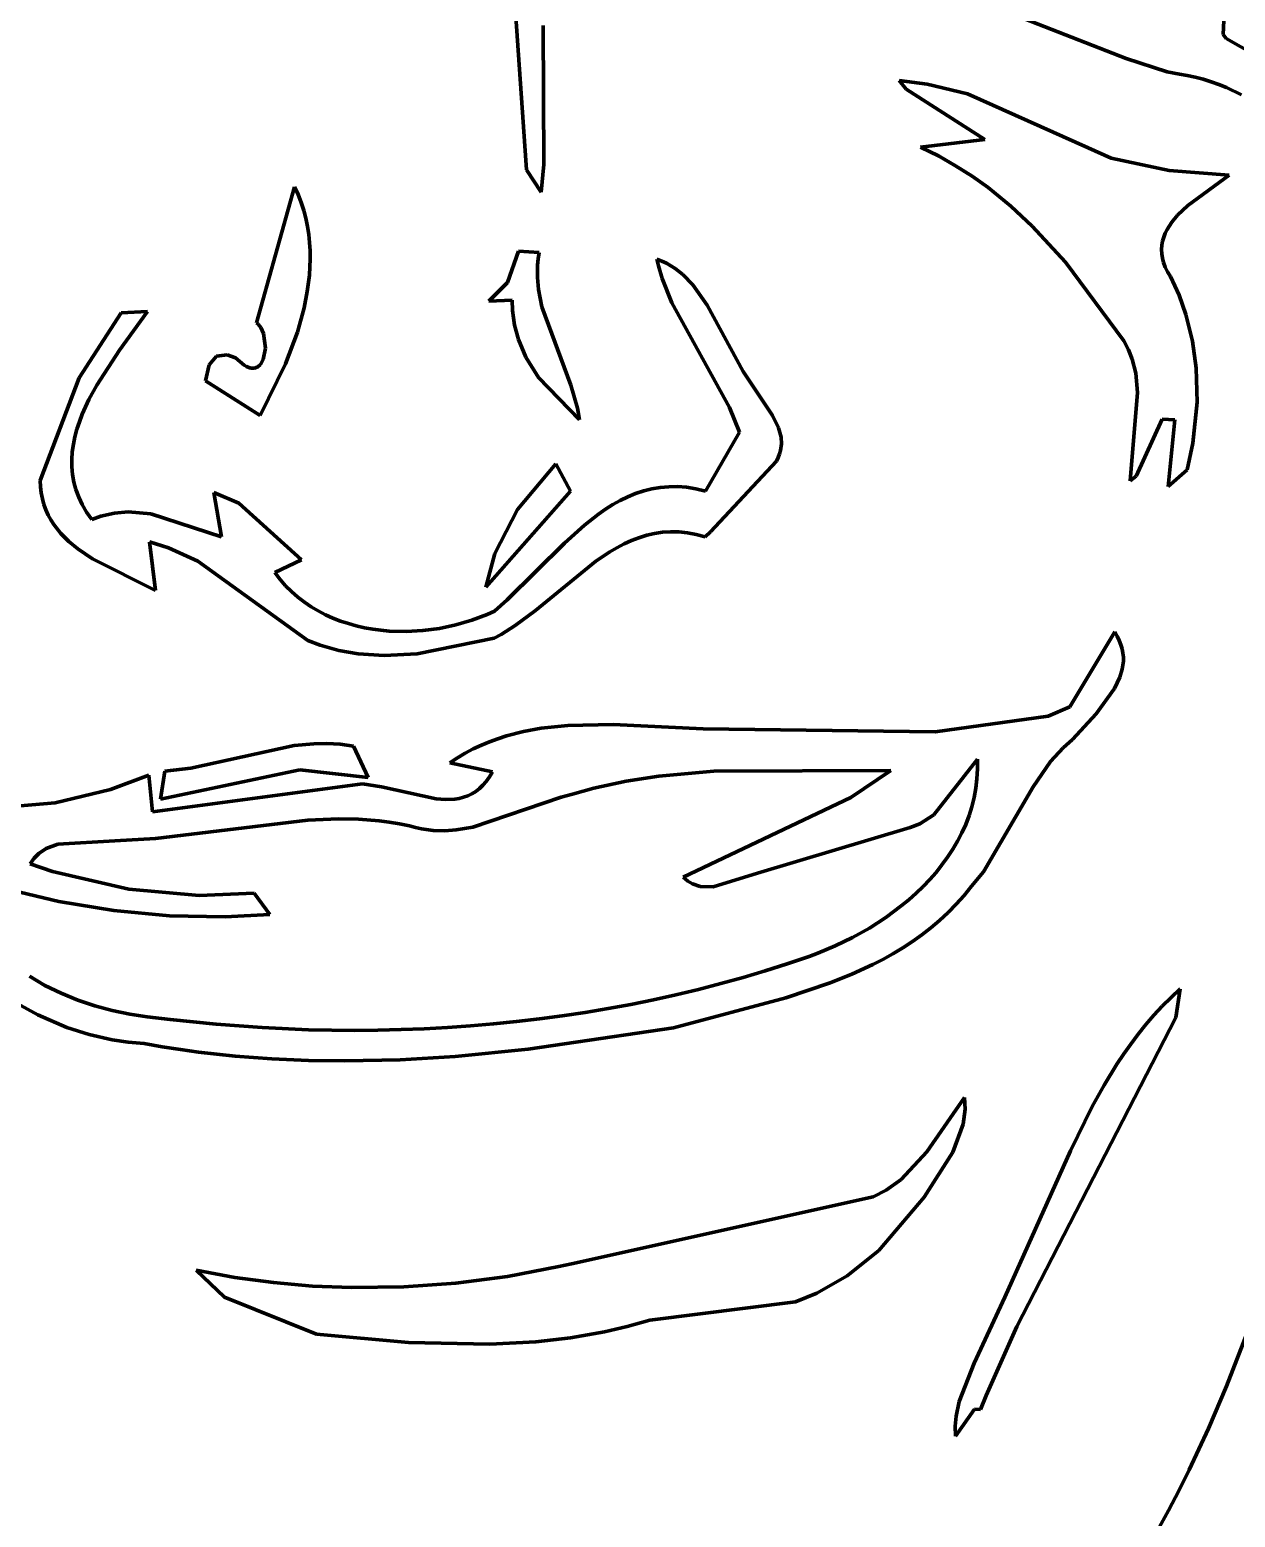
# Model space of a CAD drawing. Header units: millimetres. Extents: x 0 to 15.3, y 0 to 17.7.
# Drawn here: x 6.27 to 7.353, y 10.442 to 11.779 of the extents above; entities that cross this region are included whole.
import ezdxf

# ---------------------------------------------------------------- set-up
doc = ezdxf.new("R2010")
doc.units = ezdxf.units.MM
doc.layers.add('color#0a0a0aff', color=7, linetype='CONTINUOUS', lineweight=100)
doc.layers.add('color#ffffffff', color=7, linetype='CONTINUOUS', lineweight=100)

msp = doc.modelspace()

# ---------------------------------------------------------------- linework, layer by layer
at = {"layer": 'color#0a0a0aff'}
for p, q in [((6.7165, 11.6529), (6.7022, 11.8609)), ((7.3458, 11.8474), (7.3427, 11.7747)), ((7.2553, 11.7531), (7.1518, 11.7934)), ((6.7317, 11.7826), (6.7321, 11.6577)), ((7.3427, 11.7747), (7.3453, 11.7711)), ((7.3453, 11.7711), (7.3963, 11.742)), ((7.2923, 11.7412), (7.2553, 11.7531)), ((7.3033, 11.7389), (7.2923, 11.7412)), ((7.0516, 11.7332), (7.0766, 11.7301)), ((7.0578, 11.7256), (7.0516, 11.7332)), ((7.0766, 11.7301), (7.113, 11.7212)), ((7.3104, 11.7377), (7.3033, 11.7389)), ((7.3175, 11.7362), (7.3104, 11.7377)), ((7.3246, 11.7344), (7.3175, 11.7362)), ((7.3317, 11.7322), (7.3246, 11.7344)), ((7.3387, 11.7297), (7.3317, 11.7322)), ((7.3456, 11.7269), (7.3387, 11.7297)), ((7.359, 11.7205), (7.3456, 11.7269)), ((7.1285, 11.6802), (7.0578, 11.7256)), ((7.113, 11.7212), (7.2214, 11.6727)), ((7.0707, 11.6732), (7.1285, 11.6802)), ((7.0868, 11.6654), (7.0707, 11.6732)), ((7.2214, 11.6727), (7.2419, 11.6634)), ((7.1022, 11.6567), (7.0868, 11.6654)), ((7.2419, 11.6634), (7.2942, 11.6524)), ((6.7299, 11.6329), (6.7165, 11.6529)), ((6.7321, 11.6577), (6.7299, 11.6329)), ((7.117, 11.6472), (7.1022, 11.6567)), ((7.1313, 11.637), (7.117, 11.6472)), ((7.2942, 11.6524), (7.3479, 11.6483)), ((7.3479, 11.6483), (7.3108, 11.6209)), ((6.4741, 11.5153), (6.5083, 11.6377)), ((6.5083, 11.6377), (6.5115, 11.6307)), ((7.1517, 11.6204), (7.1313, 11.637)), ((6.5115, 11.6307), (6.5142, 11.6236)), ((6.5142, 11.6236), (6.5164, 11.6165)), ((7.171, 11.6024), (7.1517, 11.6204)), ((7.3108, 11.6209), (7.3017, 11.6121)), ((6.5164, 11.6165), (6.5183, 11.6094)), ((6.5183, 11.6094), (6.5198, 11.6021)), ((7.2965, 11.6058), (7.2923, 11.5993)), ((7.3017, 11.6121), (7.2965, 11.6058)), ((6.5198, 11.6021), (6.5209, 11.5949)), ((6.5209, 11.5949), (6.5217, 11.5876)), ((7.2008, 11.57), (7.171, 11.6024)), ((7.2906, 11.5959), (7.2893, 11.5924)), ((7.2923, 11.5993), (7.2906, 11.5959)), ((6.5217, 11.5876), (6.5221, 11.5803)), ((6.5221, 11.5803), (6.5222, 11.5729)), ((6.6995, 11.5517), (6.7094, 11.5799)), ((6.7094, 11.5799), (6.728, 11.5786)), ((7.2876, 11.5851), (7.2873, 11.5814)), ((7.2873, 11.5814), (7.2874, 11.5776)), ((7.2882, 11.5888), (7.2876, 11.5851)), ((7.2893, 11.5924), (7.2882, 11.5888)), ((6.5222, 11.5729), (6.5215, 11.5582)), ((6.7266, 11.5672), (6.7264, 11.5562)), ((6.7271, 11.5729), (6.7266, 11.5672)), ((6.728, 11.5786), (6.7271, 11.5729)), ((6.8338, 11.5727), (6.8382, 11.5709)), ((6.8352, 11.5668), (6.8338, 11.5727)), ((6.8385, 11.5554), (6.8352, 11.5668)), ((6.8382, 11.5709), (6.8424, 11.569)), ((6.8424, 11.569), (6.8501, 11.5644)), ((7.2533, 11.4992), (7.2008, 11.57)), ((7.2874, 11.5776), (7.288, 11.5737)), ((7.288, 11.5737), (7.2891, 11.5696)), ((7.2891, 11.5696), (7.2906, 11.5655)), ((6.5215, 11.5582), (6.5196, 11.5435)), ((6.7264, 11.5562), (6.7273, 11.5454)), ((6.8472, 11.5334), (6.8385, 11.5554)), ((6.8501, 11.5644), (6.857, 11.559)), ((6.857, 11.559), (6.8662, 11.5496)), ((7.2906, 11.5655), (7.2926, 11.5613)), ((7.2926, 11.5613), (7.2952, 11.557)), ((7.2952, 11.557), (7.303, 11.5402)), ((6.5196, 11.5435), (6.5167, 11.5289)), ((6.6829, 11.535), (6.6995, 11.5517)), ((6.7273, 11.5454), (6.7303, 11.5298)), ((6.8662, 11.5496), (6.8789, 11.5313)), ((7.303, 11.5402), (7.3092, 11.5229)), ((6.376, 11.5256), (6.3509, 11.491)), ((6.3523, 11.5245), (6.376, 11.5256)), ((6.5167, 11.5289), (6.5107, 11.5071)), ((6.7038, 11.5357), (6.6829, 11.535)), ((6.7041, 11.5265), (6.7038, 11.5357)), ((6.7059, 11.5132), (6.7041, 11.5265)), ((6.7303, 11.5298), (6.7564, 11.4594)), ((6.899, 11.4394), (6.8472, 11.5334)), ((6.8789, 11.5313), (6.9112, 11.4716)), ((6.3147, 11.4659), (6.3523, 11.5245)), ((6.4754, 11.5141), (6.4741, 11.5153)), ((6.4778, 11.5113), (6.4754, 11.5141)), ((6.7093, 11.5005), (6.7059, 11.5132)), ((7.3092, 11.5229), (7.3151, 11.4991)), ((6.4803, 11.5058), (6.4778, 11.5113)), ((6.4821, 11.4927), (6.4803, 11.5058)), ((6.5107, 11.5071), (6.5001, 11.4787)), ((6.7161, 11.4846), (6.7093, 11.5005)), ((7.2575, 11.4911), (7.2533, 11.4992)), ((7.3151, 11.4991), (7.3184, 11.4748)), ((6.3509, 11.491), (6.3305, 11.4595)), ((6.4316, 11.4778), (6.4382, 11.4856)), ((6.4382, 11.4856), (6.4477, 11.4867)), ((6.4477, 11.4867), (6.4552, 11.484)), ((6.4801, 11.4826), (6.4821, 11.4927)), ((7.2608, 11.4828), (7.2575, 11.4911)), ((6.4281, 11.4633), (6.4316, 11.4778)), ((6.4552, 11.484), (6.463, 11.4775)), ((6.463, 11.4775), (6.4651, 11.4762)), ((6.4651, 11.4762), (6.4671, 11.4753)), ((6.4671, 11.4753), (6.4689, 11.4748)), ((6.4689, 11.4748), (6.4707, 11.4746)), ((6.4707, 11.4746), (6.4723, 11.4748)), ((6.4723, 11.4748), (6.4751, 11.4759)), ((6.4751, 11.4759), (6.4775, 11.4779)), ((6.5001, 11.4787), (6.4774, 11.4321)), ((6.4775, 11.4779), (6.4801, 11.4826)), ((6.7275, 11.4662), (6.7161, 11.4846)), ((7.264, 11.4702), (7.2608, 11.4828)), ((7.3184, 11.4748), (7.3191, 11.4442)), ((6.2796, 11.3737), (6.3147, 11.4659)), ((6.3305, 11.4595), (6.3234, 11.4465)), ((6.4774, 11.4321), (6.4281, 11.4633)), ((6.7643, 11.4281), (6.7275, 11.4662)), ((6.7564, 11.4594), (6.7624, 11.4387)), ((6.9112, 11.4716), (6.9377, 11.4322)), ((7.2656, 11.4529), (7.264, 11.4702)), ((6.3234, 11.4465), (6.3174, 11.4332)), ((7.259, 11.3733), (7.2656, 11.4529)), ((6.3174, 11.4332), (6.3149, 11.4265)), ((6.7624, 11.4387), (6.7643, 11.4281)), ((6.9079, 11.4173), (6.899, 11.4394)), ((6.9377, 11.4322), (6.9431, 11.4212)), ((7.3191, 11.4442), (7.3154, 11.4074)), ((6.3127, 11.4198), (6.3109, 11.4131)), ((6.3149, 11.4265), (6.3127, 11.4198)), ((6.9431, 11.4212), (6.9453, 11.4127)), ((7.2877, 11.4289), (7.2643, 11.3775)), ((7.2993, 11.4282), (7.2877, 11.4289)), ((7.2933, 11.3683), (7.2993, 11.4282)), ((6.3095, 11.4063), (6.3085, 11.3995)), ((6.3109, 11.4131), (6.3095, 11.4063)), ((6.8775, 11.3642), (6.9079, 11.4173)), ((6.9456, 11.4068), (6.9448, 11.4007)), ((6.9453, 11.4127), (6.9456, 11.4068)), ((7.3154, 11.4074), (7.3104, 11.3834)), ((6.3085, 11.3995), (6.3081, 11.3927)), ((6.3081, 11.3927), (6.3082, 11.3859)), ((6.9428, 11.3944), (6.9412, 11.3912)), ((6.944, 11.3976), (6.9428, 11.3944)), ((6.9448, 11.4007), (6.944, 11.3976)), ((6.3082, 11.3859), (6.3088, 11.3791)), ((6.3088, 11.3791), (6.31, 11.3723)), ((6.7084, 11.3476), (6.7429, 11.3887)), ((6.7429, 11.3887), (6.7563, 11.364)), ((6.9412, 11.3912), (6.882, 11.3275)), ((7.3104, 11.3834), (7.2933, 11.3683)), ((6.2799, 11.368), (6.2796, 11.3737)), ((6.2805, 11.3625), (6.2799, 11.368)), ((6.31, 11.3723), (6.3118, 11.3655)), ((6.3118, 11.3655), (6.3143, 11.3587)), ((6.8219, 11.3643), (6.8292, 11.3661)), ((6.8292, 11.3661), (6.8368, 11.3674)), ((6.8368, 11.3674), (6.8445, 11.3681)), ((6.8445, 11.3681), (6.8524, 11.3682)), ((6.8524, 11.3682), (6.8605, 11.3676)), ((6.8605, 11.3676), (6.8689, 11.3663)), ((6.8689, 11.3663), (6.8775, 11.3642)), ((7.2643, 11.3775), (7.259, 11.3733)), ((6.2816, 11.3572), (6.2805, 11.3625)), ((6.283, 11.3522), (6.2816, 11.3572)), ((6.2848, 11.3474), (6.283, 11.3522)), ((6.3143, 11.3587), (6.3175, 11.352)), ((6.3175, 11.352), (6.3214, 11.3453)), ((6.4426, 11.3231), (6.4358, 11.3628)), ((6.4358, 11.3628), (6.4582, 11.3532)), ((6.4582, 11.3532), (6.5143, 11.3023)), ((6.7563, 11.364), (6.68, 11.2777)), ((6.7877, 11.3479), (6.7942, 11.352)), ((6.7942, 11.352), (6.8009, 11.3557)), ((6.8009, 11.3557), (6.8077, 11.359)), ((6.8077, 11.359), (6.8147, 11.3619)), ((6.8147, 11.3619), (6.8219, 11.3643)), ((6.2869, 11.3427), (6.2848, 11.3474)), ((6.2893, 11.3383), (6.2869, 11.3427)), ((6.3214, 11.3453), (6.326, 11.3386)), ((6.326, 11.3386), (6.3342, 11.3416)), ((6.3342, 11.3416), (6.3465, 11.3444)), ((6.3465, 11.3444), (6.3588, 11.3454)), ((6.3588, 11.3454), (6.3792, 11.3438)), ((6.3792, 11.3438), (6.4426, 11.3231)), ((6.6881, 11.3081), (6.7084, 11.3476)), ((6.7688, 11.3337), (6.7813, 11.3434)), ((6.7813, 11.3434), (6.7877, 11.3479)), ((6.292, 11.3341), (6.2893, 11.3383)), ((6.2982, 11.3261), (6.292, 11.3341)), ((6.3054, 11.3189), (6.2982, 11.3261)), ((6.7507, 11.3174), (6.7688, 11.3337)), ((6.8316, 11.3261), (6.8246, 11.3245)), ((6.8387, 11.3272), (6.8316, 11.3261)), ((6.8461, 11.3277), (6.8387, 11.3272)), ((6.8536, 11.3276), (6.8461, 11.3277)), ((6.8613, 11.3268), (6.8536, 11.3276)), ((6.8692, 11.3253), (6.8613, 11.3268)), ((6.8773, 11.3231), (6.8692, 11.3253)), ((6.882, 11.3275), (6.8773, 11.3231)), ((6.3134, 11.3122), (6.3054, 11.3189)), ((6.3265, 11.3032), (6.3134, 11.3122)), ((6.3948, 11.3131), (6.3779, 11.3186)), ((6.3779, 11.3186), (6.3834, 11.2749)), ((6.4213, 11.3012), (6.3948, 11.3131)), ((6.6993, 11.2663), (6.7507, 11.3174)), ((6.7979, 11.3133), (6.7915, 11.3095)), ((6.8044, 11.3167), (6.7979, 11.3133)), ((6.811, 11.3197), (6.8044, 11.3167)), ((6.8177, 11.3223), (6.811, 11.3197)), ((6.8246, 11.3245), (6.8177, 11.3223)), ((6.3834, 11.2749), (6.3265, 11.3032)), ((6.5202, 11.23), (6.4213, 11.3012)), ((6.5143, 11.3023), (6.4904, 11.2909)), ((6.68, 11.2777), (6.6881, 11.3081)), ((6.7789, 11.3011), (6.7247, 11.2569)), ((6.7915, 11.3095), (6.7789, 11.3011)), ((6.4904, 11.2909), (6.4952, 11.2848)), ((6.4952, 11.2848), (6.5002, 11.2791)), ((6.5002, 11.2791), (6.5055, 11.2738)), ((6.5055, 11.2738), (6.5111, 11.2689)), ((6.5111, 11.2689), (6.517, 11.2644)), ((6.517, 11.2644), (6.5231, 11.2603)), ((6.5231, 11.2603), (6.5294, 11.2565)), ((6.6879, 11.2563), (6.6993, 11.2663)), ((6.5294, 11.2565), (6.536, 11.2531)), ((6.536, 11.2531), (6.5427, 11.2501)), ((6.5427, 11.2501), (6.5495, 11.2474)), ((6.5495, 11.2474), (6.5566, 11.2451)), ((6.5566, 11.2451), (6.5637, 11.2431)), ((6.6532, 11.2439), (6.6675, 11.2481)), ((6.6675, 11.2481), (6.6812, 11.2533)), ((6.6812, 11.2533), (6.6879, 11.2563)), ((6.7247, 11.2569), (6.7064, 11.2433)), ((6.5637, 11.2431), (6.571, 11.2414)), ((6.571, 11.2414), (6.5784, 11.2401)), ((6.5784, 11.2401), (6.5858, 11.2391)), ((6.5858, 11.2391), (6.5933, 11.2384)), ((6.5933, 11.2384), (6.6084, 11.238)), ((6.6084, 11.238), (6.6235, 11.2388)), ((6.6876, 11.232), (6.6183, 11.2178)), ((6.6235, 11.2388), (6.6385, 11.2408)), ((6.6385, 11.2408), (6.6532, 11.2439)), ((6.694, 11.2354), (6.6876, 11.232)), ((6.7064, 11.2433), (6.694, 11.2354)), ((7.2049, 11.1703), (7.2452, 11.2377)), ((7.2452, 11.2377), (7.2475, 11.2338)), ((7.2475, 11.2338), (7.2493, 11.23)), ((6.5312, 11.2257), (6.5202, 11.23)), ((6.5481, 11.2208), (6.5312, 11.2257)), ((6.5653, 11.2178), (6.5481, 11.2208)), ((7.2493, 11.23), (7.2508, 11.2261)), ((7.2508, 11.2261), (7.2518, 11.2223)), ((7.2518, 11.2223), (7.2525, 11.2186)), ((7.2525, 11.2186), (7.2529, 11.2149)), ((6.5888, 11.2163), (6.5653, 11.2178)), ((6.6183, 11.2178), (6.5888, 11.2163)), ((7.2529, 11.2112), (7.2519, 11.204)), ((7.2529, 11.2149), (7.2529, 11.2112)), ((7.2499, 11.1969), (7.2451, 11.1866)), ((7.2519, 11.204), (7.2499, 11.1969)), ((7.2451, 11.1866), (7.2285, 11.164)), ((7.1853, 11.1618), (7.2049, 11.1703)), ((6.7298, 11.151), (6.7538, 11.1536)), ((6.7538, 11.1536), (6.7946, 11.1545)), ((6.7946, 11.1545), (6.8755, 11.1505)), ((7.0838, 11.1478), (7.1853, 11.1618)), ((7.2285, 11.164), (7.2071, 11.1409)), ((6.6761, 11.1358), (6.6835, 11.1389)), ((6.6835, 11.1389), (6.691, 11.1416)), ((6.691, 11.1416), (6.6986, 11.1441)), ((6.6986, 11.1441), (6.714, 11.1481)), ((6.714, 11.1481), (6.7298, 11.151)), ((6.8755, 11.1505), (7.0838, 11.1478)), ((7.2071, 11.1409), (7.1987, 11.1334)), ((6.4151, 11.115), (6.5079, 11.1354)), ((6.5079, 11.1354), (6.5255, 11.1371)), ((6.5255, 11.1371), (6.5373, 11.1374)), ((6.5373, 11.1374), (6.5492, 11.1366)), ((6.5492, 11.1366), (6.5612, 11.1349)), ((6.5612, 11.1349), (6.5744, 11.1068)), ((6.6545, 11.1244), (6.6616, 11.1286)), ((6.6616, 11.1286), (6.6688, 11.1324)), ((6.6688, 11.1324), (6.6761, 11.1358)), ((7.1987, 11.1334), (7.1876, 11.1211)), ((6.5129, 11.1136), (6.3877, 11.0873)), ((6.3877, 11.0873), (6.3915, 11.1123)), ((6.3915, 11.1123), (6.4151, 11.115)), ((6.5744, 11.1068), (6.5129, 11.1136)), ((6.6476, 11.1198), (6.6545, 11.1244)), ((6.686, 11.1119), (6.6476, 11.1198)), ((6.6833, 11.1073), (6.686, 11.1119)), ((6.885, 11.1124), (6.8356, 11.108)), ((7.0441, 11.1129), (6.885, 11.1124)), ((7.0081, 11.0889), (7.0441, 11.1129)), ((7.1218, 11.1233), (7.0827, 11.0731)), ((7.1214, 11.1057), (7.1219, 11.1144)), ((7.1219, 11.1144), (7.1218, 11.1233)), ((7.1876, 11.1211), (7.1718, 11.0985)), ((6.3429, 11.0961), (6.3774, 11.1088)), ((6.3774, 11.1088), (6.3806, 11.076)), ((6.3806, 11.076), (6.5694, 11.101)), ((6.5694, 11.101), (6.5862, 11.0983)), ((6.5862, 11.0983), (6.6353, 11.0875)), ((6.6743, 11.0968), (6.6775, 11.0998)), ((6.6775, 11.0998), (6.6805, 11.1033)), ((6.6805, 11.1033), (6.6833, 11.1073)), ((6.8062, 11.1035), (6.777, 11.0972)), ((6.8356, 11.108), (6.8062, 11.1035)), ((7.1204, 11.0971), (7.1214, 11.1057)), ((7.1718, 11.0985), (7.1272, 11.0219)), ((6.293, 11.084), (6.3429, 11.0961)), ((6.6353, 11.0875), (6.6439, 11.0869)), ((6.6439, 11.0869), (6.6522, 11.0874)), ((6.6522, 11.0874), (6.6562, 11.088)), ((6.6562, 11.088), (6.6601, 11.089)), ((6.6601, 11.089), (6.6639, 11.0904)), ((6.6639, 11.0904), (6.6675, 11.0921)), ((6.6675, 11.0921), (6.671, 11.0942)), ((6.7478, 11.089), (6.6685, 11.0621)), ((6.671, 11.0942), (6.6743, 11.0968)), ((6.7578, 11.0918), (6.7478, 11.089)), ((6.777, 11.0972), (6.7578, 11.0918)), ((6.8575, 11.0172), (7.0081, 11.0889)), ((7.1168, 11.0805), (7.1189, 11.0887)), ((7.1189, 11.0887), (7.1204, 11.0971)), ((6.1687, 11.0731), (6.293, 11.084)), ((7.0827, 11.0731), (7.0701, 11.065)), ((7.1113, 11.0646), (7.1143, 11.0725)), ((7.1143, 11.0725), (7.1168, 11.0805)), ((6.5202, 11.0685), (6.3834, 11.0518)), ((6.5476, 11.0695), (6.5202, 11.0685)), ((6.5658, 11.0692), (6.5476, 11.0695)), ((6.5841, 11.0678), (6.5658, 11.0692)), ((6.5933, 11.0666), (6.5841, 11.0678)), ((6.6024, 11.0652), (6.5933, 11.0666)), ((6.6116, 11.0634), (6.6024, 11.0652)), ((6.6169, 11.0619), (6.6116, 11.0634)), ((6.6222, 11.0607), (6.6169, 11.0619)), ((6.6327, 11.0592), (6.6222, 11.0607)), ((6.6431, 11.0589), (6.6327, 11.0592)), ((6.6533, 11.0596), (6.6431, 11.0589)), ((6.6685, 11.0621), (6.6533, 11.0596)), ((7.0613, 11.0618), (6.9243, 11.0208)), ((7.0701, 11.065), (7.0613, 11.0618)), ((7.1078, 11.0569), (7.1113, 11.0646)), ((6.2954, 11.0468), (6.2851, 11.043)), ((6.3468, 11.0497), (6.2954, 11.0468)), ((6.3834, 11.0518), (6.3468, 11.0497)), ((7.0996, 11.0422), (7.1039, 11.0494)), ((7.1039, 11.0494), (7.1078, 11.0569)), ((6.2742, 11.0341), (6.2705, 11.029)), ((6.2783, 11.0383), (6.2742, 11.0341)), ((6.2851, 11.043), (6.2783, 11.0383)), ((7.0899, 11.0282), (7.095, 11.0351)), ((7.095, 11.0351), (7.0996, 11.0422)), ((6.2705, 11.029), (6.2906, 11.0224)), ((6.2906, 11.0224), (6.3593, 11.0063)), ((6.9243, 11.0208), (6.8842, 11.0085)), ((7.0789, 11.015), (7.0846, 11.0215)), ((7.0846, 11.0215), (7.0899, 11.0282)), ((7.1272, 11.0219), (7.1166, 11.009)), ((6.2964, 10.9953), (6.2477, 11.007)), ((6.3593, 11.0063), (6.4225, 11.0007)), ((6.8616, 11.0137), (6.8575, 11.0172)), ((6.8659, 11.0112), (6.8616, 11.0137)), ((6.8726, 11.0089), (6.8659, 11.0112)), ((6.8842, 11.0085), (6.8726, 11.0089)), ((7.0667, 11.0027), (7.0729, 11.0087)), ((7.0729, 11.0087), (7.0789, 11.015)), ((7.1166, 11.009), (7.1099, 11.0007)), ((6.3458, 10.9871), (6.2964, 10.9953)), ((6.4225, 11.0007), (6.472, 11.0027)), ((6.472, 11.0027), (6.4859, 10.9835)), ((7.0394, 10.9808), (7.0534, 10.9913)), ((7.0534, 10.9913), (7.0602, 10.9969)), ((7.0602, 10.9969), (7.0667, 11.0027)), ((7.1028, 10.9928), (7.0955, 10.9853)), ((7.1099, 11.0007), (7.1028, 10.9928)), ((6.3957, 10.9824), (6.3458, 10.9871)), ((6.4458, 10.9815), (6.3957, 10.9824)), ((6.4859, 10.9835), (6.4458, 10.9815)), ((7.0247, 10.9713), (7.0394, 10.9808)), ((7.0878, 10.9782), (7.0799, 10.9715)), ((7.0955, 10.9853), (7.0878, 10.9782)), ((7.0095, 10.9628), (7.0247, 10.9713)), ((7.0718, 10.9652), (7.0634, 10.9592)), ((7.0799, 10.9715), (7.0718, 10.9652)), ((6.9784, 10.9488), (6.994, 10.9553)), ((6.994, 10.9553), (7.0095, 10.9628)), ((7.0548, 10.9536), (7.0459, 10.9483)), ((7.0634, 10.9592), (7.0548, 10.9536)), ((6.9311, 10.9331), (6.9509, 10.9394)), ((6.9509, 10.9394), (6.9706, 10.946)), ((6.9706, 10.946), (6.9784, 10.9488)), ((7.0277, 10.9386), (7.0089, 10.9299)), ((7.0369, 10.9433), (7.0277, 10.9386)), ((7.0459, 10.9483), (7.0369, 10.9433)), ((6.2701, 10.9281), (6.2839, 10.9199)), ((6.8912, 10.9216), (6.9112, 10.9271)), ((6.9112, 10.9271), (6.9311, 10.9331)), ((7.0089, 10.9299), (6.9895, 10.9221)), ((6.2775, 10.8933), (6.2465, 10.9106)), ((6.2839, 10.9199), (6.2984, 10.9128)), ((6.2984, 10.9128), (6.3134, 10.9066)), ((6.8307, 10.907), (6.8509, 10.9115)), ((6.8509, 10.9115), (6.8711, 10.9163)), ((6.8711, 10.9163), (6.8912, 10.9216)), ((6.9895, 10.9221), (6.9496, 10.9088)), ((7.2958, 10.9091), (7.3041, 10.9167)), ((7.3041, 10.9167), (7.3, 10.891)), ((6.3134, 10.9066), (6.3288, 10.9014)), ((6.3288, 10.9014), (6.3444, 10.8972)), ((6.3444, 10.8972), (6.3602, 10.894)), ((6.7694, 10.8956), (6.7899, 10.899)), ((6.7899, 10.899), (6.8103, 10.9028)), ((6.8103, 10.9028), (6.8307, 10.907)), ((6.9496, 10.9088), (6.8488, 10.8816)), ((7.2803, 10.893), (7.2879, 10.9012)), ((7.2879, 10.9012), (7.2958, 10.9091)), ((6.3035, 10.8821), (6.2775, 10.8933)), ((6.3602, 10.894), (6.3759, 10.8917)), ((6.3759, 10.8917), (6.3965, 10.8892)), ((6.3965, 10.8892), (6.4378, 10.8849)), ((6.4378, 10.8849), (6.4792, 10.8819)), ((6.6662, 10.8834), (6.6869, 10.8852)), ((6.6869, 10.8852), (6.7076, 10.8873)), ((6.7076, 10.8873), (6.7283, 10.8897)), ((6.7283, 10.8897), (6.7488, 10.8925)), ((6.7488, 10.8925), (6.7694, 10.8956)), ((7.3, 10.891), (7.1573, 10.6132)), ((7.2662, 10.876), (7.2731, 10.8846)), ((7.2731, 10.8846), (7.2803, 10.893)), ((6.3237, 10.8756), (6.3035, 10.8821)), ((6.3444, 10.8709), (6.3237, 10.8756)), ((6.3586, 10.8688), (6.3444, 10.8709)), ((6.4792, 10.8819), (6.5207, 10.88)), ((6.5207, 10.88), (6.5623, 10.8794)), ((6.5623, 10.8794), (6.5831, 10.8796)), ((6.5831, 10.8796), (6.6039, 10.8801)), ((6.6039, 10.8801), (6.6247, 10.8808)), ((6.6247, 10.8808), (6.6455, 10.882)), ((6.6455, 10.882), (6.6662, 10.8834)), ((6.8488, 10.8816), (6.7182, 10.8625)), ((7.2595, 10.8672), (7.2662, 10.876)), ((6.373, 10.8676), (6.3586, 10.8688)), ((6.3893, 10.8647), (6.373, 10.8676)), ((6.4056, 10.8622), (6.3893, 10.8647)), ((6.422, 10.8599), (6.4056, 10.8622)), ((6.4548, 10.8563), (6.422, 10.8599)), ((6.7182, 10.8625), (6.6524, 10.8561)), ((7.2471, 10.8491), (7.2532, 10.8583)), ((7.2532, 10.8583), (7.2595, 10.8672)), ((6.4877, 10.8538), (6.4548, 10.8563)), ((6.5206, 10.8524), (6.4877, 10.8538)), ((6.5535, 10.852), (6.5206, 10.8524)), ((6.603, 10.8531), (6.5535, 10.852)), ((6.6524, 10.8561), (6.603, 10.8531)), ((7.2356, 10.8303), (7.2471, 10.8491)), ((7.2249, 10.811), (7.2356, 10.8303)), ((7.0762, 10.7702), (7.1101, 10.8192)), ((7.1101, 10.8192), (7.1107, 10.8086)), ((7.1107, 10.8086), (7.1091, 10.7951)), ((7.2055, 10.7712), (7.2249, 10.811)), ((7.1091, 10.7951), (7.0997, 10.7699)), ((7.0533, 10.7455), (7.0762, 10.7702)), ((7.0997, 10.7699), (7.0739, 10.7294)), ((7.1463, 10.6396), (7.2055, 10.7712)), ((7.0397, 10.7357), (7.0533, 10.7455)), ((6.7571, 10.6697), (7.0282, 10.7299)), ((7.0282, 10.7299), (7.0397, 10.7357)), ((7.0739, 10.7294), (7.0331, 10.6817)), ((7.3455, 10.5596), (7.4127, 10.7331)), ((7.0331, 10.6817), (7.0047, 10.6588)), ((6.4452, 10.6397), (6.4198, 10.6639)), ((6.4198, 10.6639), (6.4544, 10.6574)), ((6.4544, 10.6574), (6.4892, 10.6527)), ((6.6531, 10.6522), (6.6996, 10.6583)), ((6.6996, 10.6583), (6.7457, 10.6671)), ((6.7457, 10.6671), (6.7571, 10.6697)), ((7.0047, 10.6588), (6.9776, 10.6432)), ((6.4892, 10.6527), (6.5242, 10.6496)), ((6.5242, 10.6496), (6.5593, 10.6482)), ((6.5593, 10.6482), (6.6063, 10.6488)), ((6.6063, 10.6488), (6.6531, 10.6522)), ((6.9776, 10.6432), (6.9582, 10.6354)), ((6.5278, 10.6063), (6.4452, 10.6397)), ((6.9582, 10.6354), (6.8273, 10.6189)), ((7.1189, 10.5803), (7.1463, 10.6396)), ((6.8273, 10.6189), (6.8071, 10.6132)), ((6.6107, 10.5988), (6.5278, 10.6063)), ((6.7561, 10.6032), (6.7251, 10.5996)), ((6.7868, 10.6085), (6.7561, 10.6032)), ((6.8071, 10.6132), (6.7868, 10.6085)), ((7.1573, 10.6132), (7.1297, 10.5512)), ((6.6836, 10.5973), (6.6107, 10.5988)), ((6.7251, 10.5996), (6.6836, 10.5973)), ((7.1053, 10.546), (7.1189, 10.5803)), ((7.1297, 10.5512), (7.1247, 10.5386)), ((7.3293, 10.5217), (7.3455, 10.5596)), ((7.1193, 10.539), (7.102, 10.5146)), ((7.1026, 10.5328), (7.1053, 10.546)), ((7.1247, 10.5386), (7.1193, 10.539)), ((7.1018, 10.5238), (7.1026, 10.5328)), ((7.102, 10.5146), (7.1018, 10.5238)), ((7.3208, 10.503), (7.3293, 10.5217)), ((7.3121, 10.4844), (7.3208, 10.503)), ((7.303, 10.4661), (7.3121, 10.4844)), ((7.2935, 10.4479), (7.303, 10.4661)), ((7.2837, 10.43), (7.2935, 10.4479))]:
    msp.add_line(p, q, dxfattribs=at)
at = {"layer": 'color#ffffffff'}
for p, q in [((6.7022, 11.8609), (6.7165, 11.6529)), ((7.3427, 11.7747), (7.3458, 11.8474)), ((7.1518, 11.7934), (7.2553, 11.7531)), ((6.7321, 11.6577), (6.7317, 11.7826)), ((7.3453, 11.7711), (7.3427, 11.7747)), ((7.3963, 11.742), (7.3453, 11.7711)), ((7.2553, 11.7531), (7.2923, 11.7412)), ((7.2923, 11.7412), (7.3033, 11.7389)), ((7.0516, 11.7332), (7.0578, 11.7256)), ((7.0766, 11.7301), (7.0516, 11.7332)), ((7.113, 11.7212), (7.0766, 11.7301)), ((7.3033, 11.7389), (7.3104, 11.7377)), ((7.3104, 11.7377), (7.3175, 11.7362)), ((7.3175, 11.7362), (7.3246, 11.7344)), ((7.3246, 11.7344), (7.3317, 11.7322)), ((7.3317, 11.7322), (7.3387, 11.7297)), ((7.3387, 11.7297), (7.3456, 11.7269)), ((7.3456, 11.7269), (7.359, 11.7205)), ((7.0578, 11.7256), (7.1285, 11.6802)), ((7.2214, 11.6727), (7.113, 11.7212)), ((7.1285, 11.6802), (7.0707, 11.6732)), ((7.0707, 11.6732), (7.0868, 11.6654)), ((7.2419, 11.6634), (7.2214, 11.6727)), ((7.0868, 11.6654), (7.1022, 11.6567)), ((7.2942, 11.6524), (7.2419, 11.6634)), ((6.7165, 11.6529), (6.7299, 11.6329)), ((6.7299, 11.6329), (6.7321, 11.6577)), ((7.1022, 11.6567), (7.117, 11.6472)), ((7.117, 11.6472), (7.1313, 11.637)), ((7.3479, 11.6483), (7.2942, 11.6524)), ((7.3108, 11.6209), (7.3479, 11.6483)), ((6.5083, 11.6377), (6.4741, 11.5153)), ((6.5115, 11.6307), (6.5083, 11.6377)), ((7.1313, 11.637), (7.1517, 11.6204)), ((6.5142, 11.6236), (6.5115, 11.6307)), ((6.5164, 11.6165), (6.5142, 11.6236)), ((7.1517, 11.6204), (7.171, 11.6024)), ((7.3017, 11.6121), (7.3108, 11.6209)), ((6.5183, 11.6094), (6.5164, 11.6165)), ((6.5198, 11.6021), (6.5183, 11.6094)), ((7.2923, 11.5993), (7.2965, 11.6058)), ((7.2965, 11.6058), (7.3017, 11.6121)), ((6.5209, 11.5949), (6.5198, 11.6021)), ((6.5217, 11.5876), (6.5209, 11.5949)), ((7.171, 11.6024), (7.2008, 11.57)), ((7.2893, 11.5924), (7.2906, 11.5959)), ((7.2906, 11.5959), (7.2923, 11.5993)), ((6.5221, 11.5803), (6.5217, 11.5876)), ((6.5222, 11.5729), (6.5221, 11.5803)), ((6.7094, 11.5799), (6.6995, 11.5517)), ((6.728, 11.5786), (6.7094, 11.5799)), ((7.2873, 11.5814), (7.2876, 11.5851)), ((7.2874, 11.5776), (7.2873, 11.5814)), ((7.2876, 11.5851), (7.2882, 11.5888)), ((7.2882, 11.5888), (7.2893, 11.5924)), ((6.5215, 11.5582), (6.5222, 11.5729)), ((6.7264, 11.5562), (6.7266, 11.5672)), ((6.7266, 11.5672), (6.7271, 11.5729)), ((6.7271, 11.5729), (6.728, 11.5786)), ((6.8338, 11.5727), (6.8352, 11.5668)), ((6.8382, 11.5709), (6.8338, 11.5727)), ((6.8352, 11.5668), (6.8385, 11.5554)), ((6.8424, 11.569), (6.8382, 11.5709)), ((6.8501, 11.5644), (6.8424, 11.569)), ((7.2008, 11.57), (7.2533, 11.4992)), ((7.288, 11.5737), (7.2874, 11.5776)), ((7.2891, 11.5696), (7.288, 11.5737)), ((7.2906, 11.5655), (7.2891, 11.5696)), ((6.5196, 11.5435), (6.5215, 11.5582)), ((6.7273, 11.5454), (6.7264, 11.5562)), ((6.8385, 11.5554), (6.8472, 11.5334)), ((6.857, 11.559), (6.8501, 11.5644)), ((6.8662, 11.5496), (6.857, 11.559)), ((7.2926, 11.5613), (7.2906, 11.5655)), ((7.2952, 11.557), (7.2926, 11.5613)), ((7.303, 11.5402), (7.2952, 11.557)), ((6.5167, 11.5289), (6.5196, 11.5435)), ((6.6995, 11.5517), (6.6829, 11.535)), ((6.7303, 11.5298), (6.7273, 11.5454)), ((6.8789, 11.5313), (6.8662, 11.5496)), ((7.3092, 11.5229), (7.303, 11.5402)), ((6.3509, 11.491), (6.376, 11.5256)), ((6.376, 11.5256), (6.3523, 11.5245)), ((6.5107, 11.5071), (6.5167, 11.5289)), ((6.6829, 11.535), (6.7038, 11.5357)), ((6.7038, 11.5357), (6.7041, 11.5265)), ((6.7041, 11.5265), (6.7059, 11.5132)), ((6.7564, 11.4594), (6.7303, 11.5298)), ((6.8472, 11.5334), (6.899, 11.4394)), ((6.9112, 11.4716), (6.8789, 11.5313)), ((6.3523, 11.5245), (6.3147, 11.4659)), ((6.4741, 11.5153), (6.4754, 11.5141)), ((6.4754, 11.5141), (6.4778, 11.5113)), ((6.7059, 11.5132), (6.7093, 11.5005)), ((7.3151, 11.4991), (7.3092, 11.5229)), ((6.4778, 11.5113), (6.4803, 11.5058)), ((6.4803, 11.5058), (6.4821, 11.4927)), ((6.5001, 11.4787), (6.5107, 11.5071)), ((6.7093, 11.5005), (6.7161, 11.4846)), ((7.2533, 11.4992), (7.2575, 11.4911)), ((7.3184, 11.4748), (7.3151, 11.4991)), ((6.3305, 11.4595), (6.3509, 11.491)), ((6.4382, 11.4856), (6.4316, 11.4778)), ((6.4477, 11.4867), (6.4382, 11.4856)), ((6.4552, 11.484), (6.4477, 11.4867)), ((6.4821, 11.4927), (6.4801, 11.4826)), ((7.2575, 11.4911), (7.2608, 11.4828)), ((6.4316, 11.4778), (6.4281, 11.4633)), ((6.463, 11.4775), (6.4552, 11.484)), ((6.4651, 11.4762), (6.463, 11.4775)), ((6.4671, 11.4753), (6.4651, 11.4762)), ((6.4689, 11.4748), (6.4671, 11.4753)), ((6.4707, 11.4746), (6.4689, 11.4748)), ((6.4723, 11.4748), (6.4707, 11.4746)), ((6.4751, 11.4759), (6.4723, 11.4748)), ((6.4775, 11.4779), (6.4751, 11.4759)), ((6.4774, 11.4321), (6.5001, 11.4787)), ((6.4801, 11.4826), (6.4775, 11.4779)), ((6.7161, 11.4846), (6.7275, 11.4662)), ((7.2608, 11.4828), (7.264, 11.4702)), ((7.3191, 11.4442), (7.3184, 11.4748)), ((6.3147, 11.4659), (6.2796, 11.3737)), ((6.3234, 11.4465), (6.3305, 11.4595)), ((6.4281, 11.4633), (6.4774, 11.4321)), ((6.7275, 11.4662), (6.7643, 11.4281)), ((6.7624, 11.4387), (6.7564, 11.4594)), ((6.9377, 11.4322), (6.9112, 11.4716)), ((7.264, 11.4702), (7.2656, 11.4529)), ((6.3174, 11.4332), (6.3234, 11.4465)), ((7.2656, 11.4529), (7.259, 11.3733)), ((6.3149, 11.4265), (6.3174, 11.4332)), ((6.7643, 11.4281), (6.7624, 11.4387)), ((6.899, 11.4394), (6.9079, 11.4173)), ((6.9431, 11.4212), (6.9377, 11.4322)), ((7.3154, 11.4074), (7.3191, 11.4442)), ((6.3109, 11.4131), (6.3127, 11.4198)), ((6.3127, 11.4198), (6.3149, 11.4265)), ((6.9453, 11.4127), (6.9431, 11.4212)), ((7.2643, 11.3775), (7.2877, 11.4289)), ((7.2877, 11.4289), (7.2993, 11.4282)), ((7.2993, 11.4282), (7.2933, 11.3683)), ((6.3085, 11.3995), (6.3095, 11.4063)), ((6.3095, 11.4063), (6.3109, 11.4131)), ((6.9079, 11.4173), (6.8775, 11.3642)), ((6.9448, 11.4007), (6.9456, 11.4068)), ((6.9456, 11.4068), (6.9453, 11.4127)), ((7.3104, 11.3834), (7.3154, 11.4074)), ((6.3081, 11.3927), (6.3085, 11.3995)), ((6.3082, 11.3859), (6.3081, 11.3927)), ((6.9412, 11.3912), (6.9428, 11.3944)), ((6.9428, 11.3944), (6.944, 11.3976)), ((6.944, 11.3976), (6.9448, 11.4007)), ((6.3088, 11.3791), (6.3082, 11.3859)), ((6.31, 11.3723), (6.3088, 11.3791)), ((6.7429, 11.3887), (6.7084, 11.3476)), ((6.7563, 11.364), (6.7429, 11.3887)), ((6.882, 11.3275), (6.9412, 11.3912)), ((7.2933, 11.3683), (7.3104, 11.3834)), ((6.2796, 11.3737), (6.2799, 11.368)), ((6.2799, 11.368), (6.2805, 11.3625)), ((6.3118, 11.3655), (6.31, 11.3723)), ((6.3143, 11.3587), (6.3118, 11.3655)), ((6.8292, 11.3661), (6.8219, 11.3643)), ((6.8368, 11.3674), (6.8292, 11.3661)), ((6.8445, 11.3681), (6.8368, 11.3674)), ((6.8524, 11.3682), (6.8445, 11.3681)), ((6.8605, 11.3676), (6.8524, 11.3682)), ((6.8689, 11.3663), (6.8605, 11.3676)), ((6.8775, 11.3642), (6.8689, 11.3663)), ((7.259, 11.3733), (7.2643, 11.3775)), ((6.2805, 11.3625), (6.2816, 11.3572)), ((6.2816, 11.3572), (6.283, 11.3522)), ((6.283, 11.3522), (6.2848, 11.3474)), ((6.3175, 11.352), (6.3143, 11.3587)), ((6.3214, 11.3453), (6.3175, 11.352)), ((6.4582, 11.3532), (6.4358, 11.3628)), ((6.4358, 11.3628), (6.4426, 11.3231)), ((6.5143, 11.3023), (6.4582, 11.3532)), ((6.68, 11.2777), (6.7563, 11.364)), ((6.7942, 11.352), (6.7877, 11.3479)), ((6.8009, 11.3557), (6.7942, 11.352)), ((6.8077, 11.359), (6.8009, 11.3557)), ((6.8147, 11.3619), (6.8077, 11.359)), ((6.8219, 11.3643), (6.8147, 11.3619)), ((6.2848, 11.3474), (6.2869, 11.3427)), ((6.2869, 11.3427), (6.2893, 11.3383)), ((6.326, 11.3386), (6.3214, 11.3453)), ((6.3342, 11.3416), (6.326, 11.3386)), ((6.3465, 11.3444), (6.3342, 11.3416)), ((6.3588, 11.3454), (6.3465, 11.3444)), ((6.3792, 11.3438), (6.3588, 11.3454)), ((6.4426, 11.3231), (6.3792, 11.3438)), ((6.7084, 11.3476), (6.6881, 11.3081)), ((6.7813, 11.3434), (6.7688, 11.3337)), ((6.7877, 11.3479), (6.7813, 11.3434)), ((6.2893, 11.3383), (6.292, 11.3341)), ((6.292, 11.3341), (6.2982, 11.3261)), ((6.2982, 11.3261), (6.3054, 11.3189)), ((6.7688, 11.3337), (6.7507, 11.3174)), ((6.8246, 11.3245), (6.8316, 11.3261)), ((6.8316, 11.3261), (6.8387, 11.3272)), ((6.8387, 11.3272), (6.8461, 11.3277)), ((6.8461, 11.3277), (6.8536, 11.3276)), ((6.8536, 11.3276), (6.8613, 11.3268)), ((6.8613, 11.3268), (6.8692, 11.3253)), ((6.8692, 11.3253), (6.8773, 11.3231)), ((6.8773, 11.3231), (6.882, 11.3275)), ((6.3054, 11.3189), (6.3134, 11.3122)), ((6.3134, 11.3122), (6.3265, 11.3032)), ((6.3834, 11.2749), (6.3779, 11.3186)), ((6.3779, 11.3186), (6.3948, 11.3131)), ((6.3948, 11.3131), (6.4213, 11.3012)), ((6.7507, 11.3174), (6.6993, 11.2663)), ((6.7915, 11.3095), (6.7979, 11.3133)), ((6.7979, 11.3133), (6.8044, 11.3167)), ((6.8044, 11.3167), (6.811, 11.3197)), ((6.811, 11.3197), (6.8177, 11.3223)), ((6.8177, 11.3223), (6.8246, 11.3245)), ((6.3265, 11.3032), (6.3834, 11.2749)), ((6.4213, 11.3012), (6.5202, 11.23)), ((6.4904, 11.2909), (6.5143, 11.3023)), ((6.6881, 11.3081), (6.68, 11.2777)), ((6.7247, 11.2569), (6.7789, 11.3011)), ((6.7789, 11.3011), (6.7915, 11.3095)), ((6.4952, 11.2848), (6.4904, 11.2909)), ((6.5002, 11.2791), (6.4952, 11.2848)), ((6.5055, 11.2738), (6.5002, 11.2791)), ((6.5111, 11.2689), (6.5055, 11.2738)), ((6.517, 11.2644), (6.5111, 11.2689)), ((6.5231, 11.2603), (6.517, 11.2644)), ((6.5294, 11.2565), (6.5231, 11.2603)), ((6.6993, 11.2663), (6.6879, 11.2563)), ((6.536, 11.2531), (6.5294, 11.2565)), ((6.5427, 11.2501), (6.536, 11.2531)), ((6.5495, 11.2474), (6.5427, 11.2501)), ((6.5566, 11.2451), (6.5495, 11.2474)), ((6.5637, 11.2431), (6.5566, 11.2451)), ((6.6675, 11.2481), (6.6532, 11.2439)), ((6.6812, 11.2533), (6.6675, 11.2481)), ((6.6879, 11.2563), (6.6812, 11.2533)), ((6.7064, 11.2433), (6.7247, 11.2569)), ((6.571, 11.2414), (6.5637, 11.2431)), ((6.5784, 11.2401), (6.571, 11.2414)), ((6.5858, 11.2391), (6.5784, 11.2401)), ((6.5933, 11.2384), (6.5858, 11.2391)), ((6.6084, 11.238), (6.5933, 11.2384)), ((6.6235, 11.2388), (6.6084, 11.238)), ((6.6183, 11.2178), (6.6876, 11.232)), ((6.6385, 11.2408), (6.6235, 11.2388)), ((6.6532, 11.2439), (6.6385, 11.2408)), ((6.6876, 11.232), (6.694, 11.2354)), ((6.694, 11.2354), (6.7064, 11.2433)), ((7.2452, 11.2377), (7.2049, 11.1703)), ((7.2475, 11.2338), (7.2452, 11.2377)), ((7.2493, 11.23), (7.2475, 11.2338)), ((6.5202, 11.23), (6.5312, 11.2257)), ((6.5312, 11.2257), (6.5481, 11.2208)), ((6.5481, 11.2208), (6.5653, 11.2178)), ((7.2508, 11.2261), (7.2493, 11.23)), ((7.2518, 11.2223), (7.2508, 11.2261)), ((7.2525, 11.2186), (7.2518, 11.2223)), ((7.2529, 11.2149), (7.2525, 11.2186)), ((6.5653, 11.2178), (6.5888, 11.2163)), ((6.5888, 11.2163), (6.6183, 11.2178)), ((7.2519, 11.204), (7.2529, 11.2112)), ((7.2529, 11.2112), (7.2529, 11.2149)), ((7.2451, 11.1866), (7.2499, 11.1969)), ((7.2499, 11.1969), (7.2519, 11.204)), ((7.2285, 11.164), (7.2451, 11.1866)), ((7.2049, 11.1703), (7.1853, 11.1618)), ((6.7538, 11.1536), (6.7298, 11.151)), ((6.7946, 11.1545), (6.7538, 11.1536)), ((6.8755, 11.1505), (6.7946, 11.1545)), ((7.1853, 11.1618), (7.0838, 11.1478)), ((7.2071, 11.1409), (7.2285, 11.164)), ((6.6835, 11.1389), (6.6761, 11.1358)), ((6.691, 11.1416), (6.6835, 11.1389)), ((6.6986, 11.1441), (6.691, 11.1416)), ((6.714, 11.1481), (6.6986, 11.1441)), ((6.7298, 11.151), (6.714, 11.1481)), ((7.0838, 11.1478), (6.8755, 11.1505)), ((7.1987, 11.1334), (7.2071, 11.1409)), ((6.5079, 11.1354), (6.4151, 11.115)), ((6.5255, 11.1371), (6.5079, 11.1354)), ((6.5373, 11.1374), (6.5255, 11.1371)), ((6.5492, 11.1366), (6.5373, 11.1374)), ((6.5612, 11.1349), (6.5492, 11.1366)), ((6.5744, 11.1068), (6.5612, 11.1349)), ((6.6616, 11.1286), (6.6545, 11.1244)), ((6.6688, 11.1324), (6.6616, 11.1286)), ((6.6761, 11.1358), (6.6688, 11.1324)), ((7.1876, 11.1211), (7.1987, 11.1334)), ((6.3877, 11.0873), (6.5129, 11.1136)), ((6.3915, 11.1123), (6.3877, 11.0873)), ((6.4151, 11.115), (6.3915, 11.1123)), ((6.5129, 11.1136), (6.5744, 11.1068)), ((6.6545, 11.1244), (6.6476, 11.1198)), ((6.6476, 11.1198), (6.686, 11.1119)), ((6.686, 11.1119), (6.6833, 11.1073)), ((6.8356, 11.108), (6.885, 11.1124)), ((6.885, 11.1124), (7.0441, 11.1129)), ((7.0441, 11.1129), (7.0081, 11.0889)), ((7.0827, 11.0731), (7.1218, 11.1233)), ((7.1219, 11.1144), (7.1214, 11.1057)), ((7.1218, 11.1233), (7.1219, 11.1144)), ((7.1718, 11.0985), (7.1876, 11.1211)), ((6.3774, 11.1088), (6.3429, 11.0961)), ((6.3806, 11.076), (6.3774, 11.1088)), ((6.5694, 11.101), (6.3806, 11.076)), ((6.5862, 11.0983), (6.5694, 11.101)), ((6.6353, 11.0875), (6.5862, 11.0983)), ((6.6775, 11.0998), (6.6743, 11.0968)), ((6.6805, 11.1033), (6.6775, 11.0998)), ((6.6833, 11.1073), (6.6805, 11.1033)), ((6.777, 11.0972), (6.8062, 11.1035)), ((6.8062, 11.1035), (6.8356, 11.108)), ((7.1214, 11.1057), (7.1204, 11.0971)), ((7.1272, 11.0219), (7.1718, 11.0985)), ((6.3429, 11.0961), (6.293, 11.084)), ((6.6439, 11.0869), (6.6353, 11.0875)), ((6.6522, 11.0874), (6.6439, 11.0869)), ((6.6562, 11.088), (6.6522, 11.0874)), ((6.6601, 11.089), (6.6562, 11.088)), ((6.6639, 11.0904), (6.6601, 11.089)), ((6.6675, 11.0921), (6.6639, 11.0904)), ((6.671, 11.0942), (6.6675, 11.0921)), ((6.6685, 11.0621), (6.7478, 11.089)), ((6.6743, 11.0968), (6.671, 11.0942)), ((6.7478, 11.089), (6.7578, 11.0918)), ((6.7578, 11.0918), (6.777, 11.0972)), ((7.0081, 11.0889), (6.8575, 11.0172)), ((7.1189, 11.0887), (7.1168, 11.0805)), ((7.1204, 11.0971), (7.1189, 11.0887)), ((6.293, 11.084), (6.1687, 11.0731)), ((7.0701, 11.065), (7.0827, 11.0731)), ((7.1143, 11.0725), (7.1113, 11.0646)), ((7.1168, 11.0805), (7.1143, 11.0725)), ((6.3834, 11.0518), (6.5202, 11.0685)), ((6.5202, 11.0685), (6.5476, 11.0695)), ((6.5476, 11.0695), (6.5658, 11.0692)), ((6.5658, 11.0692), (6.5841, 11.0678)), ((6.5841, 11.0678), (6.5933, 11.0666)), ((6.5933, 11.0666), (6.6024, 11.0652)), ((6.6024, 11.0652), (6.6116, 11.0634)), ((6.6116, 11.0634), (6.6169, 11.0619)), ((6.6169, 11.0619), (6.6222, 11.0607)), ((6.6222, 11.0607), (6.6327, 11.0592)), ((6.6327, 11.0592), (6.6431, 11.0589)), ((6.6431, 11.0589), (6.6533, 11.0596)), ((6.6533, 11.0596), (6.6685, 11.0621)), ((6.9243, 11.0208), (7.0613, 11.0618)), ((7.0613, 11.0618), (7.0701, 11.065)), ((7.1113, 11.0646), (7.1078, 11.0569)), ((6.2851, 11.043), (6.2954, 11.0468)), ((6.2954, 11.0468), (6.3468, 11.0497)), ((6.3468, 11.0497), (6.3834, 11.0518)), ((7.1039, 11.0494), (7.0996, 11.0422)), ((7.1078, 11.0569), (7.1039, 11.0494)), ((6.2705, 11.029), (6.2742, 11.0341)), ((6.2742, 11.0341), (6.2783, 11.0383)), ((6.2783, 11.0383), (6.2851, 11.043)), ((7.095, 11.0351), (7.0899, 11.0282)), ((7.0996, 11.0422), (7.095, 11.0351)), ((6.2906, 11.0224), (6.2705, 11.029)), ((6.3593, 11.0063), (6.2906, 11.0224)), ((6.8842, 11.0085), (6.9243, 11.0208)), ((7.0846, 11.0215), (7.0789, 11.015)), ((7.0899, 11.0282), (7.0846, 11.0215)), ((7.1166, 11.009), (7.1272, 11.0219)), ((6.2477, 11.007), (6.2964, 10.9953)), ((6.4225, 11.0007), (6.3593, 11.0063)), ((6.8575, 11.0172), (6.8616, 11.0137)), ((6.8616, 11.0137), (6.8659, 11.0112)), ((6.8659, 11.0112), (6.8726, 11.0089)), ((6.8726, 11.0089), (6.8842, 11.0085)), ((7.0729, 11.0087), (7.0667, 11.0027)), ((7.0789, 11.015), (7.0729, 11.0087)), ((7.1099, 11.0007), (7.1166, 11.009)), ((6.2964, 10.9953), (6.3458, 10.9871)), ((6.472, 11.0027), (6.4225, 11.0007)), ((6.4859, 10.9835), (6.472, 11.0027)), ((7.0534, 10.9913), (7.0394, 10.9808)), ((7.0602, 10.9969), (7.0534, 10.9913)), ((7.0667, 11.0027), (7.0602, 10.9969)), ((7.0955, 10.9853), (7.1028, 10.9928)), ((7.1028, 10.9928), (7.1099, 11.0007)), ((6.3458, 10.9871), (6.3957, 10.9824)), ((6.3957, 10.9824), (6.4458, 10.9815)), ((6.4458, 10.9815), (6.4859, 10.9835)), ((7.0394, 10.9808), (7.0247, 10.9713)), ((7.0799, 10.9715), (7.0878, 10.9782)), ((7.0878, 10.9782), (7.0955, 10.9853)), ((7.0247, 10.9713), (7.0095, 10.9628)), ((7.0634, 10.9592), (7.0718, 10.9652)), ((7.0718, 10.9652), (7.0799, 10.9715)), ((6.994, 10.9553), (6.9784, 10.9488)), ((7.0095, 10.9628), (6.994, 10.9553)), ((7.0459, 10.9483), (7.0548, 10.9536)), ((7.0548, 10.9536), (7.0634, 10.9592)), ((6.9509, 10.9394), (6.9311, 10.9331)), ((6.9706, 10.946), (6.9509, 10.9394)), ((6.9784, 10.9488), (6.9706, 10.946)), ((7.0089, 10.9299), (7.0277, 10.9386)), ((7.0277, 10.9386), (7.0369, 10.9433)), ((7.0369, 10.9433), (7.0459, 10.9483)), ((6.2839, 10.9199), (6.2701, 10.9281)), ((6.9112, 10.9271), (6.8912, 10.9216)), ((6.9311, 10.9331), (6.9112, 10.9271)), ((6.9895, 10.9221), (7.0089, 10.9299)), ((6.2465, 10.9106), (6.2775, 10.8933)), ((6.2984, 10.9128), (6.2839, 10.9199)), ((6.3134, 10.9066), (6.2984, 10.9128)), ((6.8509, 10.9115), (6.8307, 10.907)), ((6.8711, 10.9163), (6.8509, 10.9115)), ((6.8912, 10.9216), (6.8711, 10.9163)), ((6.9496, 10.9088), (6.9895, 10.9221)), ((7.3041, 10.9167), (7.2958, 10.9091)), ((7.3, 10.891), (7.3041, 10.9167)), ((6.3288, 10.9014), (6.3134, 10.9066)), ((6.3444, 10.8972), (6.3288, 10.9014)), ((6.3602, 10.894), (6.3444, 10.8972)), ((6.7899, 10.899), (6.7694, 10.8956)), ((6.8103, 10.9028), (6.7899, 10.899)), ((6.8307, 10.907), (6.8103, 10.9028)), ((6.8488, 10.8816), (6.9496, 10.9088)), ((7.2879, 10.9012), (7.2803, 10.893)), ((7.2958, 10.9091), (7.2879, 10.9012)), ((6.2775, 10.8933), (6.3035, 10.8821)), ((6.3759, 10.8917), (6.3602, 10.894)), ((6.3965, 10.8892), (6.3759, 10.8917)), ((6.4378, 10.8849), (6.3965, 10.8892)), ((6.4792, 10.8819), (6.4378, 10.8849)), ((6.6869, 10.8852), (6.6662, 10.8834)), ((6.7076, 10.8873), (6.6869, 10.8852)), ((6.7283, 10.8897), (6.7076, 10.8873)), ((6.7488, 10.8925), (6.7283, 10.8897)), ((6.7694, 10.8956), (6.7488, 10.8925)), ((7.1573, 10.6132), (7.3, 10.891)), ((7.2731, 10.8846), (7.2662, 10.876)), ((7.2803, 10.893), (7.2731, 10.8846)), ((6.3035, 10.8821), (6.3237, 10.8756)), ((6.3237, 10.8756), (6.3444, 10.8709)), ((6.3444, 10.8709), (6.3586, 10.8688)), ((6.5207, 10.88), (6.4792, 10.8819)), ((6.5623, 10.8794), (6.5207, 10.88)), ((6.5831, 10.8796), (6.5623, 10.8794)), ((6.6039, 10.8801), (6.5831, 10.8796)), ((6.6247, 10.8808), (6.6039, 10.8801)), ((6.6455, 10.882), (6.6247, 10.8808)), ((6.6662, 10.8834), (6.6455, 10.882)), ((6.7182, 10.8625), (6.8488, 10.8816)), ((7.2662, 10.876), (7.2595, 10.8672)), ((6.3586, 10.8688), (6.373, 10.8676)), ((6.373, 10.8676), (6.3893, 10.8647)), ((6.3893, 10.8647), (6.4056, 10.8622)), ((6.4056, 10.8622), (6.422, 10.8599)), ((6.422, 10.8599), (6.4548, 10.8563)), ((6.6524, 10.8561), (6.7182, 10.8625)), ((7.2532, 10.8583), (7.2471, 10.8491)), ((7.2595, 10.8672), (7.2532, 10.8583)), ((6.4548, 10.8563), (6.4877, 10.8538)), ((6.4877, 10.8538), (6.5206, 10.8524)), ((6.5206, 10.8524), (6.5535, 10.852)), ((6.5535, 10.852), (6.603, 10.8531)), ((6.603, 10.8531), (6.6524, 10.8561)), ((7.2471, 10.8491), (7.2356, 10.8303)), ((7.2356, 10.8303), (7.2249, 10.811)), ((7.1101, 10.8192), (7.0762, 10.7702)), ((7.1107, 10.8086), (7.1101, 10.8192)), ((7.1091, 10.7951), (7.1107, 10.8086)), ((7.2249, 10.811), (7.2055, 10.7712)), ((7.0997, 10.7699), (7.1091, 10.7951)), ((7.0762, 10.7702), (7.0533, 10.7455)), ((7.0739, 10.7294), (7.0997, 10.7699)), ((7.2055, 10.7712), (7.1463, 10.6396)), ((7.0533, 10.7455), (7.0397, 10.7357)), ((7.0282, 10.7299), (6.7571, 10.6697)), ((7.0397, 10.7357), (7.0282, 10.7299)), ((7.0331, 10.6817), (7.0739, 10.7294)), ((7.4127, 10.7331), (7.3455, 10.5596)), ((7.0047, 10.6588), (7.0331, 10.6817)), ((6.4544, 10.6574), (6.4198, 10.6639)), ((6.4198, 10.6639), (6.4452, 10.6397)), ((6.4892, 10.6527), (6.4544, 10.6574)), ((6.6996, 10.6583), (6.6531, 10.6522)), ((6.7457, 10.6671), (6.6996, 10.6583)), ((6.7571, 10.6697), (6.7457, 10.6671)), ((6.9776, 10.6432), (7.0047, 10.6588)), ((6.5242, 10.6496), (6.4892, 10.6527)), ((6.5593, 10.6482), (6.5242, 10.6496)), ((6.6063, 10.6488), (6.5593, 10.6482)), ((6.6531, 10.6522), (6.6063, 10.6488)), ((6.9582, 10.6354), (6.9776, 10.6432)), ((6.4452, 10.6397), (6.5278, 10.6063)), ((6.8273, 10.6189), (6.9582, 10.6354)), ((7.1463, 10.6396), (7.1189, 10.5803)), ((6.8071, 10.6132), (6.8273, 10.6189)), ((6.5278, 10.6063), (6.6107, 10.5988)), ((6.7251, 10.5996), (6.7561, 10.6032)), ((6.7561, 10.6032), (6.7868, 10.6085)), ((6.7868, 10.6085), (6.8071, 10.6132)), ((7.1297, 10.5512), (7.1573, 10.6132)), ((6.6107, 10.5988), (6.6836, 10.5973)), ((6.6836, 10.5973), (6.7251, 10.5996)), ((7.1189, 10.5803), (7.1053, 10.546)), ((7.1247, 10.5386), (7.1297, 10.5512)), ((7.3455, 10.5596), (7.3293, 10.5217)), ((7.102, 10.5146), (7.1193, 10.539)), ((7.1053, 10.546), (7.1026, 10.5328)), ((7.1193, 10.539), (7.1247, 10.5386)), ((7.1026, 10.5328), (7.1018, 10.5238)), ((7.1018, 10.5238), (7.102, 10.5146)), ((7.3293, 10.5217), (7.3208, 10.503)), ((7.3208, 10.503), (7.3121, 10.4844)), ((7.3121, 10.4844), (7.303, 10.4661)), ((7.303, 10.4661), (7.2935, 10.4479)), ((7.2935, 10.4479), (7.2837, 10.43))]:
    msp.add_line(p, q, dxfattribs=at)

doc.saveas('drawing.dxf')
